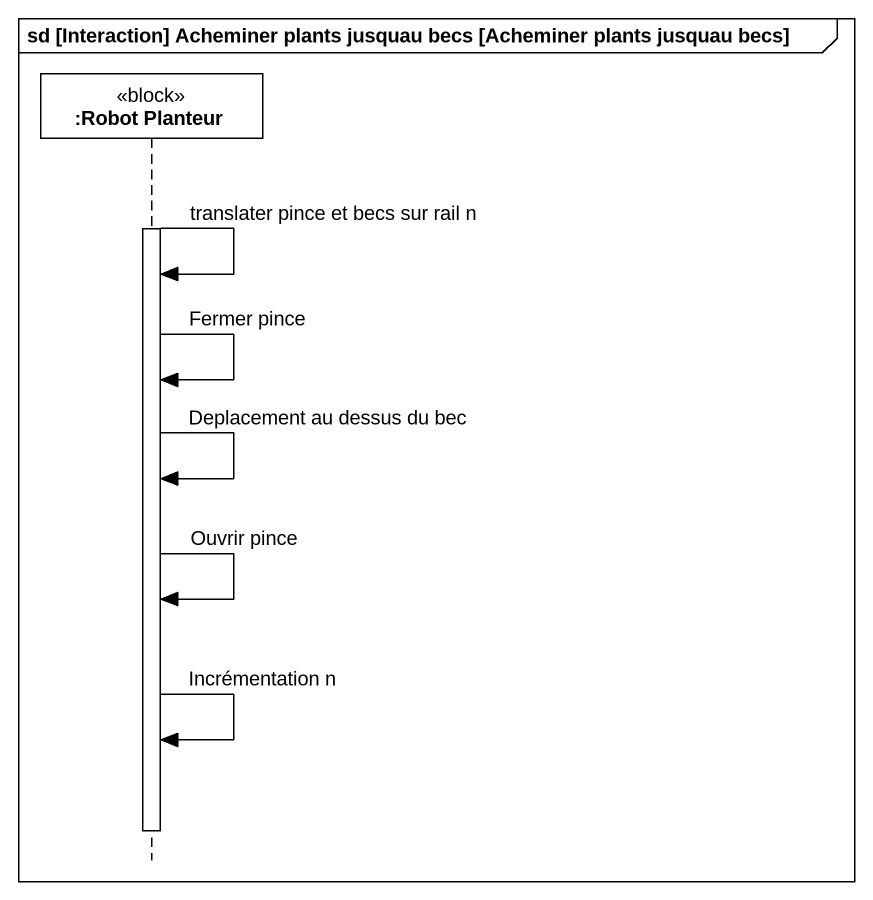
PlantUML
@startuml
mainframe sd [Interaction] Acheminer plants jusquau becs [Acheminer plants jusquau becs]
hide footbox
participant ":Robot Planteur" as Robot_Planteur <<block>>

activate Robot_Planteur
Robot_Planteur -> Robot_Planteur : translater pince et becs sur rail n
Robot_Planteur -> Robot_Planteur : Fermer pince
Robot_Planteur -> Robot_Planteur : Deplacement au dessus du bec
Robot_Planteur -> Robot_Planteur : Ouvrir pince
Robot_Planteur -> Robot_Planteur : Incrémentation n
deactivate Robot_Planteur
@enduml
